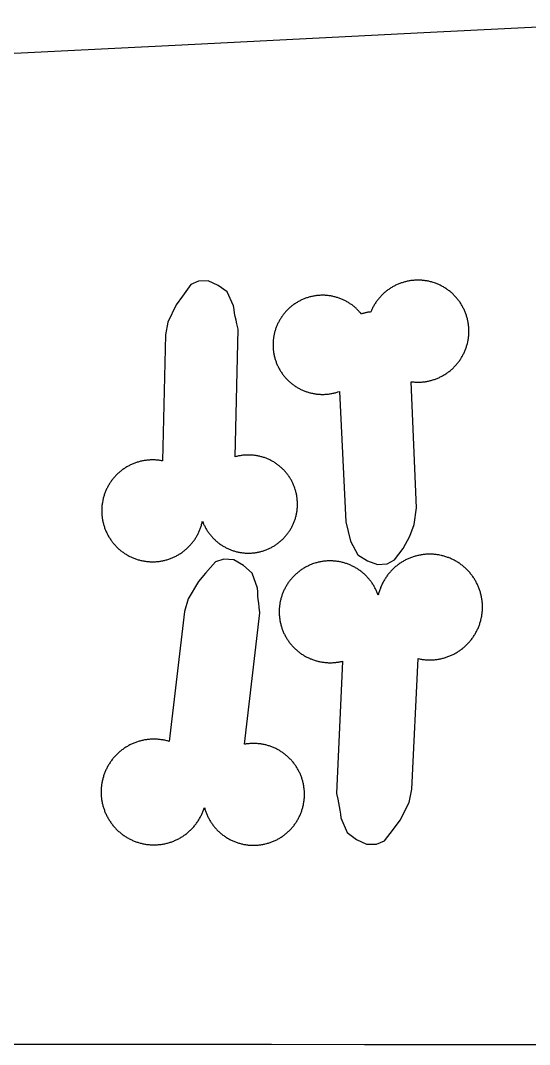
# Model space of a CAD drawing. Extents: x -246 to 246, y -104 to 199.
# Drawn here: x -78.84 to -65.99, y 159.04 to 184.86 of the extents above; entities that cross this region are included whole.
import ezdxf

# ---------------------------------------------------------------- set-up
doc = ezdxf.new("R2010")
doc.units = 0
doc.layers.add('Add_Red', color=1, linetype='Continuous')
doc.layers.add('Outline_Red', color=1, linetype='Continuous')

msp = doc.modelspace()

# ---------------------------------------------------------------- linework, layer by layer
at = {"layer": 'Add_Red'}
for points in [[(-75.474, 171.213), (-75.452, 171.213), (-75.429, 171.214), (-75.407, 171.216), (-75.385, 171.218), (-75.362, 171.22), (-75.34, 171.223), (-75.318, 171.226), (-75.296, 171.229), (-75.274, 171.233), (-75.252, 171.238), (-75.23, 171.242), (-75.208, 171.247), (-75.186, 171.253), (-75.165, 171.258), (-75.143, 171.265), (-75.122, 171.271), (-75.1, 171.278), (-75.079, 171.285), (-75.058, 171.293), (-75.037, 171.301), (-75.016, 171.309), (-74.996, 171.318), (-74.975, 171.327), (-74.955, 171.336), (-74.935, 171.346), (-74.915, 171.356), (-74.895, 171.367), (-74.875, 171.378), (-74.856, 171.389), (-74.836, 171.4), (-74.817, 171.412), (-74.799, 171.424), (-74.78, 171.437), (-74.762, 171.45), (-74.744, 171.463), (-74.726, 171.476), (-74.708, 171.49), (-74.69, 171.504), (-74.673, 171.519), (-74.656, 171.533), (-74.64, 171.548), (-74.623, 171.564), (-74.607, 171.579), (-74.591, 171.595), (-74.576, 171.611), (-74.56, 171.627), (-74.545, 171.644), (-74.531, 171.661), (-74.516, 171.678), (-74.502, 171.696), (-74.488, 171.713), (-74.475, 171.731), (-74.461, 171.749), (-74.449, 171.768), (-74.436, 171.786), (-74.424, 171.805), (-74.412, 171.824), (-74.4, 171.843), (-74.389, 171.862), (-74.378, 171.882), (-74.368, 171.902), (-74.357, 171.922), (-74.348, 171.942), (-74.338, 171.962), (-74.329, 171.983), (-74.32, 172.003), (-74.312, 172.024), (-74.304, 172.045), (-74.296, 172.066), (-74.289, 172.087), (-74.282, 172.108), (-74.275, 172.13), (-74.269, 172.151), (-74.263, 172.173), (-74.258, 172.195), (-74.253, 172.217), (-74.248, 172.239), (-74.234, 172.204), (-74.226, 172.184), (-74.218, 172.164), (-74.209, 172.144), (-74.199, 172.125), (-74.19, 172.106), (-74.18, 172.086), (-74.169, 172.067), (-74.159, 172.049), (-74.148, 172.03), (-74.136, 172.012), (-74.125, 171.993), (-74.113, 171.975), (-74.101, 171.958), (-74.088, 171.94), (-74.075, 171.923), (-74.062, 171.906), (-74.049, 171.889), (-74.035, 171.872), (-74.021, 171.856), (-74.007, 171.839), (-73.992, 171.824), (-73.977, 171.808), (-73.962, 171.793), (-73.947, 171.777), (-73.931, 171.763), (-73.915, 171.748), (-73.899, 171.734), (-73.883, 171.72), (-73.866, 171.706), (-73.849, 171.692), (-73.832, 171.679), (-73.815, 171.666), (-73.797, 171.654), (-73.779, 171.642), (-73.761, 171.63), (-73.743, 171.618), (-73.725, 171.607), (-73.706, 171.596), (-73.687, 171.585), (-73.668, 171.575), (-73.649, 171.565), (-73.63, 171.555), (-73.61, 171.546), (-73.591, 171.537), (-73.571, 171.529), (-73.551, 171.52), (-73.531, 171.512), (-73.511, 171.505), (-73.49, 171.498), (-73.47, 171.491), (-73.449, 171.484), (-73.428, 171.478), (-73.408, 171.472), (-73.387, 171.467), (-73.366, 171.462), (-73.345, 171.457), (-73.323, 171.453), (-73.302, 171.449), (-73.281, 171.445), (-73.26, 171.442), (-73.238, 171.439), (-73.217, 171.437), (-73.195, 171.435), (-73.174, 171.433), (-73.152, 171.432), (-73.131, 171.431), (-73.109, 171.43), (-73.087, 171.43), (-73.05, 171.431), (-73.028, 171.432), (-73.007, 171.433), (-72.985, 171.434), (-72.964, 171.436), (-72.942, 171.439), (-72.921, 171.441), (-72.9, 171.445), (-72.878, 171.448), (-72.857, 171.452), (-72.836, 171.456), (-72.815, 171.461), (-72.794, 171.466), (-72.773, 171.471), (-72.752, 171.477), (-72.731, 171.483), (-72.711, 171.489), (-72.69, 171.496), (-72.664, 171.505), (-72.644, 171.512), (-72.624, 171.52), (-72.604, 171.529), (-72.584, 171.537), (-72.565, 171.546), (-72.545, 171.555), (-72.526, 171.565), (-72.507, 171.575), (-72.488, 171.585), (-72.469, 171.596), (-72.45, 171.607), (-72.432, 171.618), (-72.414, 171.63), (-72.396, 171.642), (-72.378, 171.654), (-72.36, 171.666), (-72.343, 171.679), (-72.326, 171.692), (-72.309, 171.706), (-72.292, 171.72), (-72.276, 171.734), (-72.26, 171.748), (-72.244, 171.763), (-72.228, 171.777), (-72.213, 171.793), (-72.198, 171.808), (-72.183, 171.824), (-72.168, 171.839), (-72.154, 171.856), (-72.14, 171.872), (-72.126, 171.889), (-72.113, 171.906), (-72.099, 171.923), (-72.087, 171.94), (-72.074, 171.958), (-72.062, 171.975), (-72.05, 171.993), (-72.038, 172.012), (-72.027, 172.03), (-72.016, 172.049), (-72.005, 172.067), (-71.995, 172.086), (-71.985, 172.106), (-71.976, 172.125), (-71.966, 172.144), (-71.957, 172.164), (-71.949, 172.184), (-71.94, 172.204), (-71.933, 172.224), (-71.925, 172.244), (-71.918, 172.264), (-71.911, 172.285), (-71.904, 172.306), (-71.898, 172.326), (-71.893, 172.347), (-71.887, 172.368), (-71.882, 172.389), (-71.877, 172.41), (-71.873, 172.431), (-71.869, 172.452), (-71.866, 172.474), (-71.862, 172.495), (-71.86, 172.516), (-71.857, 172.538), (-71.855, 172.559), (-71.853, 172.581), (-71.852, 172.602), (-71.851, 172.624), (-71.851, 172.646), (-71.85, 172.667), (-71.851, 172.693), (-71.851, 172.715), (-71.852, 172.736), (-71.854, 172.758), (-71.855, 172.779), (-71.858, 172.801), (-71.86, 172.822), (-71.863, 172.844), (-71.866, 172.865), (-71.87, 172.886), (-71.874, 172.907), (-71.878, 172.929), (-71.883, 172.95), (-71.888, 172.971), (-71.894, 172.991), (-71.899, 173.012), (-71.906, 173.033), (-71.918, 173.07), (-71.925, 173.09), (-71.933, 173.111), (-71.94, 173.131), (-71.949, 173.151), (-71.957, 173.17), (-71.966, 173.19), (-71.976, 173.209), (-71.985, 173.229), (-71.995, 173.248), (-72.005, 173.267), (-72.016, 173.286), (-72.027, 173.304), (-72.038, 173.323), (-72.05, 173.341), (-72.062, 173.359), (-72.074, 173.377), (-72.087, 173.394), (-72.099, 173.412), (-72.113, 173.429), (-72.126, 173.446), (-72.14, 173.462), (-72.154, 173.479), (-72.168, 173.495), (-72.183, 173.511), (-72.198, 173.527), (-72.213, 173.542), (-72.228, 173.557), (-72.244, 173.572), (-72.26, 173.587), (-72.276, 173.601), (-72.292, 173.615), (-72.309, 173.629), (-72.326, 173.642), (-72.343, 173.655), (-72.36, 173.668), (-72.378, 173.681), (-72.396, 173.693), (-72.414, 173.705), (-72.432, 173.716), (-72.45, 173.728), (-72.469, 173.739), (-72.488, 173.749), (-72.507, 173.759), (-72.526, 173.769), (-72.545, 173.779), (-72.565, 173.788), (-72.584, 173.797), (-72.604, 173.806), (-72.624, 173.814), (-72.644, 173.822), (-72.664, 173.83), (-72.685, 173.837), (-72.705, 173.844), (-72.726, 173.85), (-72.746, 173.856), (-72.767, 173.862), (-72.788, 173.868), (-72.809, 173.873), (-72.83, 173.877), (-72.851, 173.882), (-72.873, 173.885), (-72.894, 173.889), (-72.915, 173.892), (-72.937, 173.895), (-72.958, 173.897), (-72.98, 173.9), (-73.001, 173.901), (-73.023, 173.903), (-73.044, 173.903), (-73.066, 173.904), (-73.087, 173.904), (-73.123, 173.904), (-73.145, 173.903), (-73.166, 173.902), (-73.188, 173.9), (-73.209, 173.898), (-73.231, 173.896), (-73.252, 173.893), (-73.274, 173.89), (-73.295, 173.887), (-73.316, 173.883), (-73.337, 173.879), (-73.358, 173.874), (-73.38, 173.869), (-73.4, 173.864), (-73.421, 173.858), (-73.349, 177.077), (-73.381, 177.212), (-73.401, 177.302), (-73.419, 177.392), (-73.436, 177.483), (-73.45, 177.574), (-73.464, 177.666), (-73.626, 178.015), (-73.854, 178.18), (-74.101, 178.292), (-74.344, 178.289), (-74.539, 178.202), (-74.754, 177.912), (-74.908, 177.692), (-75.12, 177.252), (-75.178, 176.934), (-75.254, 173.756), (-75.283, 173.761), (-75.305, 173.765), (-75.327, 173.768), (-75.349, 173.771), (-75.372, 173.774), (-75.394, 173.776), (-75.416, 173.778), (-75.439, 173.779), (-75.461, 173.78), (-75.484, 173.78), (-75.506, 173.781), (-75.542, 173.78), (-75.564, 173.779), (-75.587, 173.778), (-75.609, 173.777), (-75.631, 173.775), (-75.654, 173.772), (-75.676, 173.769), (-75.698, 173.766), (-75.72, 173.763), (-75.742, 173.759), (-75.764, 173.754), (-75.786, 173.75), (-75.808, 173.745), (-75.83, 173.739), (-75.851, 173.733), (-75.873, 173.727), (-75.894, 173.721), (-75.916, 173.714), (-75.937, 173.706), (-75.958, 173.699), (-75.979, 173.69), (-75.999, 173.682), (-76.02, 173.673), (-76.041, 173.664), (-76.061, 173.655), (-76.081, 173.645), (-76.101, 173.635), (-76.121, 173.624), (-76.14, 173.613), (-76.16, 173.602), (-76.179, 173.59), (-76.198, 173.578), (-76.217, 173.566), (-76.235, 173.554), (-76.254, 173.541), (-76.272, 173.527), (-76.29, 173.514), (-76.307, 173.5), (-76.325, 173.486), (-76.342, 173.472), (-76.359, 173.457), (-76.375, 173.442), (-76.392, 173.426), (-76.408, 173.411), (-76.424, 173.395), (-76.439, 173.379), (-76.454, 173.362), (-76.469, 173.346), (-76.484, 173.329), (-76.498, 173.312), (-76.512, 173.294), (-76.526, 173.276), (-76.54, 173.259), (-76.553, 173.24), (-76.566, 173.222), (-76.578, 173.203), (-76.59, 173.185), (-76.602, 173.166), (-76.614, 173.146), (-76.625, 173.127), (-76.636, 173.107), (-76.646, 173.087), (-76.656, 173.067), (-76.666, 173.047), (-76.676, 173.027), (-76.685, 173.006), (-76.693, 172.986), (-76.702, 172.965), (-76.71, 172.944), (-76.717, 172.923), (-76.725, 172.902), (-76.731, 172.88), (-76.738, 172.859), (-76.744, 172.837), (-76.75, 172.816), (-76.755, 172.794), (-76.76, 172.772), (-76.765, 172.75), (-76.771, 172.719), (-76.774, 172.697), (-76.778, 172.675), (-76.781, 172.653), (-76.783, 172.631), (-76.785, 172.608), (-76.787, 172.586), (-76.788, 172.564), (-76.789, 172.541), (-76.79, 172.519), (-76.79, 172.496), (-76.79, 172.463), (-76.789, 172.44), (-76.788, 172.418), (-76.786, 172.395), (-76.784, 172.373), (-76.782, 172.351), (-76.779, 172.329), (-76.776, 172.306), (-76.773, 172.284), (-76.769, 172.262), (-76.764, 172.24), (-76.76, 172.218), (-76.755, 172.196), (-76.749, 172.175), (-76.743, 172.153), (-76.737, 172.131), (-76.731, 172.11), (-76.724, 172.089), (-76.717, 172.068), (-76.709, 172.046), (-76.701, 172.026), (-76.692, 172.005), (-76.684, 171.984), (-76.675, 171.964), (-76.665, 171.943), (-76.655, 171.923), (-76.645, 171.903), (-76.635, 171.883), (-76.624, 171.864), (-76.612, 171.844), (-76.601, 171.825), (-76.589, 171.806), (-76.577, 171.787), (-76.564, 171.769), (-76.551, 171.75), (-76.538, 171.732), (-76.525, 171.714), (-76.511, 171.697), (-76.497, 171.679), (-76.482, 171.662), (-76.468, 171.645), (-76.453, 171.629), (-76.437, 171.612), (-76.422, 171.596), (-76.406, 171.58), (-76.39, 171.565), (-76.373, 171.549), (-76.357, 171.534), (-76.34, 171.52), (-76.323, 171.505), (-76.305, 171.491), (-76.288, 171.477), (-76.27, 171.464), (-76.252, 171.451), (-76.233, 171.438), (-76.215, 171.425), (-76.196, 171.413), (-76.177, 171.401), (-76.158, 171.39), (-76.138, 171.379), (-76.119, 171.368), (-76.099, 171.357), (-76.079, 171.347), (-76.059, 171.337), (-76.038, 171.328), (-76.018, 171.319), (-75.997, 171.31), (-75.976, 171.301), (-75.956, 171.293), (-75.934, 171.286), (-75.913, 171.278), (-75.892, 171.272), (-75.871, 171.265), (-75.849, 171.259), (-75.827, 171.253), (-75.806, 171.248), (-75.784, 171.243), (-75.762, 171.238), (-75.729, 171.232), (-75.707, 171.228), (-75.685, 171.225), (-75.662, 171.222), (-75.64, 171.219), (-75.618, 171.217), (-75.596, 171.215), (-75.573, 171.214), (-75.551, 171.213), (-75.528, 171.212), (-75.506, 171.212), (-75.474, 171.213)], [(-70.629, 172.217), (-70.509, 171.728), (-70.325, 171.39), (-70.086, 171.24), (-69.832, 171.145), (-69.589, 171.164), (-69.4, 171.264), (-69.179, 171.544), (-69.012, 171.86), (-68.904, 172.148), (-68.845, 172.572), (-68.979, 175.752), (-68.957, 175.749), (-68.934, 175.747), (-68.912, 175.745), (-68.89, 175.743), (-68.867, 175.742), (-68.845, 175.741), (-68.81, 175.741), (-68.788, 175.741), (-68.765, 175.742), (-68.743, 175.743), (-68.721, 175.744), (-68.698, 175.746), (-68.676, 175.748), (-68.654, 175.75), (-68.631, 175.753), (-68.609, 175.757), (-68.587, 175.76), (-68.565, 175.764), (-68.543, 175.769), (-68.521, 175.774), (-68.499, 175.779), (-68.477, 175.785), (-68.456, 175.791), (-68.434, 175.797), (-68.413, 175.804), (-68.392, 175.811), (-68.371, 175.818), (-68.349, 175.826), (-68.329, 175.834), (-68.308, 175.843), (-68.287, 175.852), (-68.267, 175.861), (-68.247, 175.871), (-68.227, 175.881), (-68.207, 175.891), (-68.187, 175.902), (-68.167, 175.913), (-68.148, 175.924), (-68.129, 175.936), (-68.11, 175.948), (-68.091, 175.961), (-68.073, 175.973), (-68.055, 175.986), (-68.037, 176), (-68.019, 176.013), (-68.001, 176.027), (-67.984, 176.042), (-67.967, 176.056), (-67.95, 176.071), (-67.933, 176.086), (-67.917, 176.102), (-67.901, 176.117), (-67.885, 176.133), (-67.87, 176.15), (-67.855, 176.166), (-67.84, 176.183), (-67.825, 176.2), (-67.811, 176.217), (-67.797, 176.235), (-67.783, 176.253), (-67.77, 176.271), (-67.757, 176.289), (-67.744, 176.308), (-67.732, 176.326), (-67.72, 176.345), (-67.708, 176.364), (-67.697, 176.384), (-67.686, 176.403), (-67.675, 176.423), (-67.665, 176.443), (-67.655, 176.463), (-67.645, 176.483), (-67.636, 176.504), (-67.627, 176.524), (-67.618, 176.545), (-67.61, 176.566), (-67.602, 176.587), (-67.595, 176.608), (-67.588, 176.629), (-67.581, 176.651), (-67.574, 176.672), (-67.568, 176.694), (-67.563, 176.715), (-67.555, 176.75), (-67.55, 176.772), (-67.546, 176.794), (-67.542, 176.817), (-67.538, 176.839), (-67.535, 176.861), (-67.533, 176.883), (-67.53, 176.906), (-67.528, 176.928), (-67.527, 176.95), (-67.526, 176.973), (-67.525, 176.995), (-67.525, 177.026), (-67.525, 177.049), (-67.525, 177.071), (-67.526, 177.094), (-67.528, 177.116), (-67.529, 177.139), (-67.532, 177.161), (-67.534, 177.183), (-67.537, 177.205), (-67.54, 177.228), (-67.544, 177.25), (-67.548, 177.272), (-67.553, 177.294), (-67.558, 177.316), (-67.563, 177.337), (-67.568, 177.359), (-67.574, 177.381), (-67.581, 177.402), (-67.588, 177.424), (-67.595, 177.445), (-67.602, 177.466), (-67.61, 177.487), (-67.618, 177.508), (-67.627, 177.529), (-67.636, 177.549), (-67.645, 177.57), (-67.655, 177.59), (-67.665, 177.61), (-67.675, 177.63), (-67.686, 177.65), (-67.697, 177.669), (-67.708, 177.689), (-67.72, 177.708), (-67.732, 177.727), (-67.744, 177.745), (-67.757, 177.764), (-67.77, 177.782), (-67.783, 177.8), (-67.797, 177.818), (-67.811, 177.836), (-67.825, 177.853), (-67.84, 177.87), (-67.855, 177.887), (-67.87, 177.903), (-67.885, 177.92), (-67.901, 177.936), (-67.917, 177.951), (-67.933, 177.967), (-67.95, 177.982), (-67.967, 177.997), (-67.984, 178.011), (-68.001, 178.026), (-68.019, 178.04), (-68.037, 178.053), (-68.055, 178.067), (-68.073, 178.08), (-68.091, 178.092), (-68.11, 178.105), (-68.129, 178.117), (-68.148, 178.128), (-68.167, 178.14), (-68.187, 178.151), (-68.207, 178.162), (-68.227, 178.172), (-68.247, 178.182), (-68.267, 178.192), (-68.287, 178.201), (-68.308, 178.21), (-68.329, 178.218), (-68.349, 178.227), (-68.371, 178.235), (-68.392, 178.242), (-68.429, 178.254), (-68.45, 178.261), (-68.472, 178.267), (-68.494, 178.272), (-68.515, 178.278), (-68.537, 178.283), (-68.559, 178.287), (-68.581, 178.292), (-68.603, 178.295), (-68.626, 178.299), (-68.648, 178.302), (-68.67, 178.304), (-68.692, 178.307), (-68.715, 178.309), (-68.737, 178.31), (-68.76, 178.311), (-68.782, 178.312), (-68.81, 178.312), (-68.833, 178.312), (-68.855, 178.311), (-68.877, 178.31), (-68.9, 178.309), (-68.922, 178.307), (-68.945, 178.305), (-68.967, 178.302), (-68.989, 178.3), (-69.011, 178.296), (-69.033, 178.293), (-69.056, 178.288), (-69.078, 178.284), (-69.099, 178.279), (-69.121, 178.274), (-69.143, 178.268), (-69.165, 178.262), (-69.186, 178.256), (-69.207, 178.249), (-69.229, 178.242), (-69.25, 178.235), (-69.271, 178.227), (-69.292, 178.218), (-69.313, 178.21), (-69.333, 178.201), (-69.354, 178.192), (-69.374, 178.182), (-69.394, 178.172), (-69.414, 178.162), (-69.433, 178.151), (-69.453, 178.14), (-69.472, 178.128), (-69.491, 178.117), (-69.51, 178.105), (-69.529, 178.092), (-69.548, 178.08), (-69.566, 178.067), (-69.584, 178.053), (-69.602, 178.04), (-69.619, 178.026), (-69.637, 178.011), (-69.654, 177.997), (-69.67, 177.982), (-69.687, 177.967), (-69.703, 177.951), (-69.719, 177.936), (-69.735, 177.92), (-69.75, 177.903), (-69.766, 177.887), (-69.78, 177.87), (-69.795, 177.853), (-69.809, 177.836), (-69.823, 177.818), (-69.837, 177.8), (-69.85, 177.782), (-69.863, 177.764), (-69.876, 177.745), (-69.888, 177.727), (-69.9, 177.708), (-69.912, 177.689), (-69.924, 177.669), (-69.935, 177.65), (-69.945, 177.63), (-69.956, 177.61), (-69.966, 177.59), (-69.975, 177.57), (-69.985, 177.549), (-70.001, 177.511), (-70.019, 177.509), (-70.036, 177.507), (-70.053, 177.504), (-70.071, 177.502), (-70.088, 177.499), (-70.105, 177.495), (-70.122, 177.492), (-70.139, 177.488), (-70.156, 177.484), (-70.173, 177.479), (-70.19, 177.475), (-70.207, 177.47), (-70.239, 177.459), (-70.253, 177.476), (-70.267, 177.493), (-70.281, 177.509), (-70.296, 177.525), (-70.31, 177.541), (-70.326, 177.557), (-70.341, 177.572), (-70.357, 177.587), (-70.373, 177.602), (-70.389, 177.617), (-70.405, 177.631), (-70.422, 177.645), (-70.439, 177.659), (-70.456, 177.672), (-70.473, 177.686), (-70.491, 177.698), (-70.509, 177.711), (-70.527, 177.723), (-70.545, 177.735), (-70.564, 177.747), (-70.582, 177.758), (-70.601, 177.769), (-70.62, 177.779), (-70.64, 177.79), (-70.659, 177.8), (-70.679, 177.809), (-70.698, 177.818), (-70.718, 177.827), (-70.738, 177.836), (-70.759, 177.844), (-70.779, 177.852), (-70.799, 177.859), (-70.82, 177.866), (-70.841, 177.873), (-70.862, 177.879), (-70.883, 177.885), (-70.904, 177.891), (-70.925, 177.896), (-70.946, 177.901), (-70.967, 177.906), (-70.989, 177.91), (-71.01, 177.914), (-71.032, 177.917), (-71.053, 177.92), (-71.075, 177.923), (-71.097, 177.925), (-71.118, 177.927), (-71.14, 177.929), (-71.162, 177.93), (-71.184, 177.931), (-71.217, 177.931), (-71.239, 177.931), (-71.261, 177.93), (-71.283, 177.929), (-71.304, 177.928), (-71.326, 177.926), (-71.348, 177.924), (-71.37, 177.922), (-71.391, 177.919), (-71.413, 177.916), (-71.434, 177.912), (-71.456, 177.908), (-71.477, 177.904), (-71.498, 177.899), (-71.52, 177.894), (-71.541, 177.889), (-71.562, 177.883), (-71.583, 177.877), (-71.603, 177.87), (-71.624, 177.863), (-71.645, 177.856), (-71.665, 177.848), (-71.685, 177.84), (-71.706, 177.832), (-71.726, 177.823), (-71.745, 177.814), (-71.765, 177.805), (-71.785, 177.795), (-71.804, 177.785), (-71.823, 177.774), (-71.842, 177.764), (-71.861, 177.753), (-71.885, 177.738), (-71.903, 177.726), (-71.921, 177.714), (-71.939, 177.702), (-71.957, 177.689), (-71.974, 177.676), (-71.991, 177.663), (-72.008, 177.649), (-72.025, 177.635), (-72.042, 177.621), (-72.058, 177.606), (-72.074, 177.591), (-72.09, 177.576), (-72.105, 177.561), (-72.12, 177.545), (-72.135, 177.529), (-72.15, 177.513), (-72.164, 177.497), (-72.178, 177.48), (-72.192, 177.463), (-72.206, 177.446), (-72.219, 177.429), (-72.232, 177.411), (-72.244, 177.393), (-72.257, 177.375), (-72.268, 177.357), (-72.28, 177.339), (-72.291, 177.32), (-72.302, 177.301), (-72.313, 177.282), (-72.323, 177.263), (-72.333, 177.244), (-72.343, 177.224), (-72.352, 177.204), (-72.361, 177.184), (-72.37, 177.164), (-72.378, 177.144), (-72.386, 177.124), (-72.393, 177.103), (-72.401, 177.083), (-72.407, 177.062), (-72.414, 177.041), (-72.42, 177.02), (-72.426, 176.999), (-72.431, 176.978), (-72.436, 176.957), (-72.441, 176.936), (-72.445, 176.914), (-72.449, 176.893), (-72.452, 176.871), (-72.455, 176.85), (-72.458, 176.828), (-72.461, 176.806), (-72.463, 176.785), (-72.464, 176.763), (-72.465, 176.741), (-72.466, 176.719), (-72.467, 176.682), (-72.467, 176.66), (-72.466, 176.638), (-72.465, 176.616), (-72.464, 176.595), (-72.462, 176.573), (-72.46, 176.551), (-72.458, 176.529), (-72.455, 176.508), (-72.451, 176.486), (-72.448, 176.465), (-72.444, 176.443), (-72.44, 176.422), (-72.435, 176.401), (-72.43, 176.379), (-72.424, 176.358), (-72.418, 176.337), (-72.412, 176.316), (-72.406, 176.296), (-72.399, 176.275), (-72.391, 176.254), (-72.384, 176.234), (-72.376, 176.214), (-72.367, 176.193), (-72.359, 176.173), (-72.35, 176.154), (-72.34, 176.132), (-72.33, 176.113), (-72.32, 176.093), (-72.309, 176.074), (-72.298, 176.055), (-72.287, 176.037), (-72.276, 176.018), (-72.264, 176), (-72.252, 175.981), (-72.24, 175.963), (-72.227, 175.946), (-72.214, 175.928), (-72.201, 175.911), (-72.187, 175.894), (-72.173, 175.877), (-72.159, 175.861), (-72.145, 175.844), (-72.13, 175.828), (-72.115, 175.812), (-72.1, 175.797), (-72.084, 175.782), (-72.068, 175.767), (-72.052, 175.752), (-72.036, 175.737), (-72.019, 175.723), (-72.002, 175.709), (-71.985, 175.696), (-71.968, 175.683), (-71.95, 175.67), (-71.932, 175.657), (-71.914, 175.645), (-71.896, 175.633), (-71.878, 175.621), (-71.859, 175.61), (-71.84, 175.599), (-71.821, 175.588), (-71.802, 175.578), (-71.783, 175.568), (-71.763, 175.558), (-71.744, 175.548), (-71.724, 175.539), (-71.704, 175.531), (-71.684, 175.522), (-71.663, 175.515), (-71.643, 175.507), (-71.622, 175.5), (-71.602, 175.493), (-71.581, 175.486), (-71.56, 175.48), (-71.539, 175.474), (-71.518, 175.469), (-71.497, 175.464), (-71.475, 175.459), (-71.454, 175.455), (-71.432, 175.451), (-71.411, 175.447), (-71.389, 175.444), (-71.368, 175.441), (-71.346, 175.439), (-71.324, 175.437), (-71.303, 175.435), (-71.281, 175.434), (-71.259, 175.433), (-71.217, 175.432), (-71.196, 175.432), (-71.174, 175.433), (-71.152, 175.434), (-71.13, 175.435), (-71.108, 175.437), (-71.087, 175.439), (-71.065, 175.442), (-71.043, 175.444), (-71.022, 175.448), (-71, 175.451), (-70.979, 175.455), (-70.958, 175.459), (-70.936, 175.464), (-70.915, 175.469), (-70.894, 175.475), (-70.873, 175.481), (-70.852, 175.487), (-70.831, 175.493), (-70.792, 175.507), (-70.792, 175.507), (-70.629, 172.217)], [(-72.928, 164.064), (-72.905, 164.065), (-72.883, 164.066), (-72.861, 164.068), (-72.838, 164.07), (-72.816, 164.072), (-72.794, 164.075), (-72.772, 164.078), (-72.749, 164.081), (-72.727, 164.085), (-72.705, 164.089), (-72.683, 164.094), (-72.662, 164.099), (-72.626, 164.108), (-72.604, 164.114), (-72.582, 164.12), (-72.561, 164.127), (-72.54, 164.134), (-72.519, 164.141), (-72.498, 164.149), (-72.477, 164.158), (-72.456, 164.166), (-72.436, 164.175), (-72.415, 164.184), (-72.395, 164.194), (-72.375, 164.204), (-72.355, 164.214), (-72.335, 164.225), (-72.316, 164.236), (-72.297, 164.247), (-72.278, 164.259), (-72.259, 164.271), (-72.24, 164.284), (-72.221, 164.296), (-72.203, 164.309), (-72.185, 164.323), (-72.167, 164.336), (-72.15, 164.35), (-72.133, 164.364), (-72.116, 164.379), (-72.099, 164.394), (-72.082, 164.409), (-72.066, 164.424), (-72.05, 164.44), (-72.034, 164.456), (-72.019, 164.472), (-72.004, 164.489), (-71.989, 164.506), (-71.974, 164.523), (-71.96, 164.54), (-71.946, 164.557), (-71.933, 164.575), (-71.919, 164.593), (-71.906, 164.611), (-71.894, 164.63), (-71.881, 164.649), (-71.869, 164.667), (-71.857, 164.687), (-71.846, 164.706), (-71.835, 164.725), (-71.824, 164.745), (-71.814, 164.765), (-71.804, 164.785), (-71.794, 164.805), (-71.785, 164.826), (-71.776, 164.846), (-71.768, 164.867), (-71.759, 164.888), (-71.752, 164.909), (-71.744, 164.93), (-71.737, 164.951), (-71.73, 164.972), (-71.724, 164.994), (-71.718, 165.015), (-71.712, 165.037), (-71.707, 165.059), (-71.702, 165.081), (-71.698, 165.103), (-71.694, 165.125), (-71.69, 165.147), (-71.687, 165.169), (-71.684, 165.191), (-71.681, 165.214), (-71.679, 165.236), (-71.677, 165.258), (-71.676, 165.281), (-71.675, 165.303), (-71.674, 165.325), (-71.674, 165.348), (-71.675, 165.388), (-71.676, 165.41), (-71.677, 165.433), (-71.679, 165.455), (-71.681, 165.477), (-71.683, 165.5), (-71.686, 165.522), (-71.689, 165.544), (-71.693, 165.566), (-71.697, 165.588), (-71.701, 165.61), (-71.707, 165.636), (-71.712, 165.658), (-71.718, 165.68), (-71.724, 165.702), (-71.73, 165.723), (-71.737, 165.744), (-71.744, 165.766), (-71.752, 165.787), (-71.759, 165.808), (-71.768, 165.829), (-71.776, 165.849), (-71.785, 165.87), (-71.794, 165.89), (-71.804, 165.91), (-71.814, 165.93), (-71.824, 165.95), (-71.835, 165.97), (-71.846, 165.99), (-71.857, 166.009), (-71.869, 166.028), (-71.881, 166.047), (-71.894, 166.066), (-71.906, 166.084), (-71.919, 166.102), (-71.933, 166.12), (-71.946, 166.138), (-71.96, 166.156), (-71.974, 166.173), (-71.989, 166.19), (-72.004, 166.207), (-72.019, 166.223), (-72.034, 166.239), (-72.05, 166.255), (-72.066, 166.271), (-72.082, 166.287), (-72.099, 166.302), (-72.116, 166.316), (-72.133, 166.331), (-72.15, 166.345), (-72.167, 166.359), (-72.185, 166.373), (-72.203, 166.386), (-72.221, 166.399), (-72.24, 166.412), (-72.259, 166.424), (-72.278, 166.436), (-72.297, 166.448), (-72.316, 166.459), (-72.335, 166.47), (-72.355, 166.481), (-72.375, 166.491), (-72.395, 166.501), (-72.415, 166.511), (-72.436, 166.52), (-72.456, 166.529), (-72.477, 166.538), (-72.498, 166.546), (-72.519, 166.554), (-72.54, 166.561), (-72.561, 166.569), (-72.582, 166.575), (-72.604, 166.582), (-72.626, 166.588), (-72.647, 166.593), (-72.669, 166.598), (-72.691, 166.603), (-72.713, 166.608), (-72.735, 166.612), (-72.757, 166.616), (-72.779, 166.619), (-72.801, 166.622), (-72.824, 166.624), (-72.846, 166.626), (-72.868, 166.628), (-72.891, 166.63), (-72.913, 166.631), (-72.935, 166.631), (-72.958, 166.631), (-72.986, 166.631), (-73.008, 166.63), (-73.031, 166.629), (-73.053, 166.628), (-73.075, 166.626), (-73.098, 166.624), (-73.12, 166.621), (-73.142, 166.618), (-73.164, 166.615), (-73.186, 166.611), (-72.797, 169.929), (-72.818, 170.071), (-72.829, 170.166), (-72.839, 170.262), (-72.847, 170.357), (-72.854, 170.453), (-72.859, 170.548), (-72.992, 170.925), (-73.212, 171.118), (-73.456, 171.257), (-73.707, 171.278), (-73.917, 171.207), (-74.168, 170.929), (-74.348, 170.716), (-74.61, 170.282), (-74.701, 169.959), (-75.09, 166.684), (-75.128, 166.694), (-75.151, 166.7), (-75.173, 166.706), (-75.196, 166.711), (-75.219, 166.715), (-75.242, 166.72), (-75.265, 166.723), (-75.288, 166.727), (-75.311, 166.73), (-75.334, 166.733), (-75.357, 166.735), (-75.38, 166.737), (-75.403, 166.738), (-75.426, 166.739), (-75.45, 166.74), (-75.473, 166.74), (-75.501, 166.74), (-75.524, 166.739), (-75.547, 166.738), (-75.571, 166.736), (-75.594, 166.734), (-75.617, 166.732), (-75.64, 166.729), (-75.663, 166.726), (-75.686, 166.723), (-75.709, 166.719), (-75.732, 166.715), (-75.755, 166.71), (-75.777, 166.705), (-75.8, 166.699), (-75.822, 166.693), (-75.845, 166.687), (-75.867, 166.68), (-75.889, 166.673), (-75.911, 166.666), (-75.933, 166.658), (-75.955, 166.65), (-75.977, 166.641), (-75.998, 166.632), (-76.019, 166.623), (-76.04, 166.613), (-76.061, 166.603), (-76.082, 166.593), (-76.103, 166.582), (-76.123, 166.571), (-76.143, 166.559), (-76.163, 166.547), (-76.183, 166.535), (-76.203, 166.522), (-76.222, 166.509), (-76.241, 166.496), (-76.26, 166.483), (-76.279, 166.469), (-76.297, 166.454), (-76.315, 166.44), (-76.333, 166.425), (-76.351, 166.41), (-76.368, 166.394), (-76.385, 166.379), (-76.402, 166.363), (-76.419, 166.346), (-76.435, 166.33), (-76.451, 166.313), (-76.466, 166.295), (-76.482, 166.278), (-76.497, 166.26), (-76.512, 166.242), (-76.526, 166.224), (-76.54, 166.206), (-76.554, 166.187), (-76.567, 166.168), (-76.58, 166.149), (-76.593, 166.129), (-76.606, 166.109), (-76.618, 166.09), (-76.629, 166.07), (-76.641, 166.049), (-76.652, 166.029), (-76.663, 166.008), (-76.673, 165.987), (-76.683, 165.966), (-76.692, 165.945), (-76.702, 165.924), (-76.71, 165.902), (-76.719, 165.88), (-76.727, 165.859), (-76.735, 165.837), (-76.742, 165.815), (-76.749, 165.792), (-76.76, 165.752), (-76.766, 165.73), (-76.772, 165.707), (-76.777, 165.684), (-76.781, 165.662), (-76.785, 165.639), (-76.789, 165.616), (-76.793, 165.593), (-76.796, 165.57), (-76.798, 165.547), (-76.801, 165.523), (-76.802, 165.5), (-76.804, 165.477), (-76.805, 165.454), (-76.805, 165.431), (-76.806, 165.407), (-76.805, 165.381), (-76.805, 165.358), (-76.804, 165.335), (-76.802, 165.312), (-76.8, 165.289), (-76.798, 165.265), (-76.795, 165.242), (-76.792, 165.219), (-76.789, 165.196), (-76.785, 165.173), (-76.781, 165.15), (-76.776, 165.128), (-76.771, 165.105), (-76.765, 165.082), (-76.76, 165.06), (-76.753, 165.037), (-76.747, 165.015), (-76.74, 164.993), (-76.732, 164.971), (-76.724, 164.949), (-76.716, 164.927), (-76.708, 164.906), (-76.699, 164.884), (-76.689, 164.863), (-76.68, 164.842), (-76.67, 164.821), (-76.659, 164.8), (-76.648, 164.779), (-76.637, 164.759), (-76.626, 164.739), (-76.614, 164.719), (-76.602, 164.699), (-76.589, 164.679), (-76.576, 164.66), (-76.563, 164.641), (-76.55, 164.622), (-76.536, 164.603), (-76.522, 164.585), (-76.507, 164.567), (-76.492, 164.549), (-76.477, 164.531), (-76.462, 164.514), (-76.446, 164.497), (-76.43, 164.48), (-76.413, 164.463), (-76.397, 164.447), (-76.38, 164.431), (-76.363, 164.415), (-76.345, 164.4), (-76.328, 164.385), (-76.31, 164.37), (-76.291, 164.356), (-76.273, 164.341), (-76.254, 164.328), (-76.235, 164.314), (-76.216, 164.301), (-76.197, 164.288), (-76.177, 164.276), (-76.157, 164.264), (-76.137, 164.252), (-76.117, 164.24), (-76.096, 164.229), (-76.076, 164.219), (-76.055, 164.208), (-76.034, 164.198), (-76.013, 164.189), (-75.991, 164.18), (-75.97, 164.171), (-75.948, 164.162), (-75.926, 164.154), (-75.904, 164.146), (-75.882, 164.139), (-75.86, 164.132), (-75.818, 164.12), (-75.795, 164.114), (-75.773, 164.109), (-75.75, 164.104), (-75.727, 164.099), (-75.704, 164.095), (-75.681, 164.091), (-75.658, 164.088), (-75.635, 164.085), (-75.612, 164.082), (-75.589, 164.08), (-75.566, 164.078), (-75.543, 164.076), (-75.52, 164.075), (-75.496, 164.075), (-75.473, 164.075), (-75.449, 164.075), (-75.426, 164.075), (-75.403, 164.076), (-75.38, 164.078), (-75.356, 164.08), (-75.333, 164.082), (-75.31, 164.085), (-75.287, 164.088), (-75.264, 164.091), (-75.241, 164.095), (-75.218, 164.099), (-75.195, 164.104), (-75.173, 164.109), (-75.15, 164.114), (-75.128, 164.12), (-75.105, 164.126), (-75.083, 164.133), (-75.061, 164.14), (-75.039, 164.147), (-75.017, 164.155), (-74.995, 164.163), (-74.973, 164.172), (-74.952, 164.181), (-74.93, 164.19), (-74.909, 164.2), (-74.888, 164.21), (-74.868, 164.22), (-74.847, 164.231), (-74.826, 164.242), (-74.806, 164.253), (-74.786, 164.265), (-74.766, 164.277), (-74.747, 164.29), (-74.727, 164.303), (-74.708, 164.316), (-74.689, 164.329), (-74.671, 164.343), (-74.652, 164.357), (-74.634, 164.372), (-74.616, 164.387), (-74.598, 164.402), (-74.581, 164.417), (-74.564, 164.433), (-74.547, 164.449), (-74.53, 164.465), (-74.514, 164.482), (-74.498, 164.499), (-74.482, 164.516), (-74.467, 164.533), (-74.452, 164.551), (-74.437, 164.569), (-74.423, 164.587), (-74.408, 164.606), (-74.395, 164.624), (-74.381, 164.643), (-74.368, 164.662), (-74.355, 164.682), (-74.343, 164.702), (-74.33, 164.721), (-74.319, 164.741), (-74.307, 164.762), (-74.296, 164.782), (-74.285, 164.803), (-74.275, 164.824), (-74.265, 164.845), (-74.255, 164.866), (-74.246, 164.887), (-74.237, 164.909), (-74.229, 164.93), (-74.221, 164.952), (-74.213, 164.974), (-74.205, 164.996), (-74.198, 165.018), (-74.192, 164.994), (-74.185, 164.972), (-74.179, 164.951), (-74.172, 164.93), (-74.164, 164.909), (-74.156, 164.888), (-74.148, 164.867), (-74.139, 164.846), (-74.13, 164.826), (-74.121, 164.805), (-74.112, 164.785), (-74.102, 164.765), (-74.091, 164.745), (-74.081, 164.725), (-74.069, 164.706), (-74.058, 164.687), (-74.046, 164.667), (-74.034, 164.649), (-74.022, 164.63), (-74.009, 164.611), (-73.996, 164.593), (-73.983, 164.575), (-73.969, 164.557), (-73.955, 164.54), (-73.941, 164.523), (-73.927, 164.506), (-73.912, 164.489), (-73.897, 164.472), (-73.881, 164.456), (-73.865, 164.44), (-73.849, 164.424), (-73.833, 164.409), (-73.817, 164.394), (-73.8, 164.379), (-73.783, 164.364), (-73.766, 164.35), (-73.748, 164.336), (-73.73, 164.323), (-73.712, 164.309), (-73.694, 164.296), (-73.676, 164.284), (-73.657, 164.271), (-73.638, 164.259), (-73.619, 164.247), (-73.6, 164.236), (-73.58, 164.225), (-73.56, 164.214), (-73.541, 164.204), (-73.521, 164.194), (-73.5, 164.184), (-73.48, 164.175), (-73.459, 164.166), (-73.439, 164.158), (-73.418, 164.149), (-73.397, 164.141), (-73.376, 164.134), (-73.354, 164.127), (-73.333, 164.12), (-73.312, 164.114), (-73.29, 164.108), (-73.268, 164.102), (-73.247, 164.097), (-73.225, 164.092), (-73.203, 164.088), (-73.181, 164.084), (-73.159, 164.08), (-73.136, 164.077), (-73.114, 164.074), (-73.092, 164.071), (-73.07, 164.069), (-73.047, 164.067), (-73.025, 164.066), (-73.003, 164.065), (-72.98, 164.064), (-72.958, 164.064), (-72.928, 164.064)], [(-69.654, 164.175), (-69.424, 164.47), (-69.259, 164.695), (-69.029, 165.146), (-68.961, 165.475), (-68.806, 168.77), (-68.769, 168.762), (-68.746, 168.758), (-68.723, 168.754), (-68.7, 168.751), (-68.677, 168.748), (-68.654, 168.745), (-68.631, 168.743), (-68.607, 168.741), (-68.584, 168.74), (-68.561, 168.739), (-68.538, 168.738), (-68.514, 168.738), (-68.485, 168.738), (-68.461, 168.739), (-68.438, 168.74), (-68.415, 168.741), (-68.392, 168.743), (-68.369, 168.746), (-68.346, 168.748), (-68.322, 168.752), (-68.3, 168.755), (-68.277, 168.759), (-68.254, 168.763), (-68.231, 168.768), (-68.208, 168.773), (-68.186, 168.779), (-68.163, 168.785), (-68.141, 168.791), (-68.119, 168.798), (-68.096, 168.805), (-68.074, 168.812), (-68.053, 168.82), (-68.031, 168.829), (-68.009, 168.837), (-67.988, 168.846), (-67.966, 168.856), (-67.945, 168.865), (-67.924, 168.875), (-67.904, 168.886), (-67.883, 168.897), (-67.863, 168.908), (-67.842, 168.92), (-67.822, 168.931), (-67.803, 168.944), (-67.783, 168.956), (-67.764, 168.969), (-67.745, 168.983), (-67.726, 168.996), (-67.707, 169.01), (-67.689, 169.024), (-67.671, 169.039), (-67.653, 169.054), (-67.635, 169.069), (-67.618, 169.084), (-67.601, 169.1), (-67.584, 169.116), (-67.567, 169.133), (-67.551, 169.149), (-67.535, 169.166), (-67.52, 169.184), (-67.504, 169.201), (-67.489, 169.219), (-67.475, 169.237), (-67.46, 169.255), (-67.446, 169.274), (-67.432, 169.292), (-67.419, 169.311), (-67.406, 169.331), (-67.393, 169.35), (-67.381, 169.37), (-67.369, 169.39), (-67.357, 169.41), (-67.346, 169.43), (-67.335, 169.451), (-67.324, 169.471), (-67.314, 169.492), (-67.304, 169.513), (-67.294, 169.534), (-67.285, 169.556), (-67.276, 169.577), (-67.268, 169.599), (-67.26, 169.621), (-67.252, 169.643), (-67.245, 169.665), (-67.238, 169.687), (-67.232, 169.709), (-67.225, 169.732), (-67.22, 169.754), (-67.214, 169.777), (-67.206, 169.816), (-67.202, 169.839), (-67.198, 169.862), (-67.195, 169.885), (-67.192, 169.908), (-67.189, 169.931), (-67.187, 169.954), (-67.185, 169.977), (-67.184, 170.001), (-67.183, 170.024), (-67.182, 170.047), (-67.182, 170.07), (-67.182, 170.098), (-67.183, 170.121), (-67.184, 170.145), (-67.185, 170.168), (-67.187, 170.191), (-67.19, 170.214), (-67.192, 170.237), (-67.195, 170.26), (-67.199, 170.283), (-67.203, 170.306), (-67.207, 170.329), (-67.212, 170.352), (-67.217, 170.374), (-67.222, 170.397), (-67.228, 170.42), (-67.235, 170.442), (-67.241, 170.464), (-67.248, 170.486), (-67.256, 170.508), (-67.264, 170.53), (-67.272, 170.552), (-67.28, 170.574), (-67.289, 170.595), (-67.299, 170.616), (-67.308, 170.638), (-67.319, 170.659), (-67.329, 170.679), (-67.34, 170.7), (-67.351, 170.72), (-67.363, 170.741), (-67.374, 170.761), (-67.387, 170.78), (-67.399, 170.8), (-67.412, 170.819), (-67.425, 170.838), (-67.439, 170.857), (-67.453, 170.876), (-67.467, 170.894), (-67.482, 170.912), (-67.496, 170.93), (-67.512, 170.948), (-67.527, 170.965), (-67.543, 170.982), (-67.559, 170.999), (-67.575, 171.016), (-67.592, 171.032), (-67.609, 171.048), (-67.626, 171.064), (-67.643, 171.079), (-67.661, 171.094), (-67.679, 171.109), (-67.697, 171.123), (-67.716, 171.137), (-67.735, 171.151), (-67.754, 171.165), (-67.773, 171.178), (-67.792, 171.19), (-67.812, 171.203), (-67.832, 171.215), (-67.852, 171.227), (-67.872, 171.238), (-67.893, 171.249), (-67.913, 171.26), (-67.934, 171.27), (-67.955, 171.28), (-67.976, 171.29), (-67.998, 171.299), (-68.019, 171.308), (-68.041, 171.316), (-68.063, 171.324), (-68.085, 171.332), (-68.107, 171.339), (-68.129, 171.346), (-68.151, 171.353), (-68.174, 171.359), (-68.196, 171.364), (-68.219, 171.37), (-68.26, 171.379), (-68.283, 171.383), (-68.306, 171.387), (-68.329, 171.39), (-68.352, 171.393), (-68.375, 171.396), (-68.398, 171.398), (-68.421, 171.4), (-68.445, 171.401), (-68.468, 171.402), (-68.491, 171.403), (-68.514, 171.403), (-68.54, 171.403), (-68.563, 171.402), (-68.586, 171.401), (-68.61, 171.4), (-68.633, 171.398), (-68.656, 171.395), (-68.679, 171.393), (-68.702, 171.39), (-68.725, 171.386), (-68.748, 171.382), (-68.771, 171.378), (-68.794, 171.373), (-68.816, 171.368), (-68.839, 171.363), (-68.862, 171.357), (-68.884, 171.351), (-68.906, 171.344), (-68.928, 171.337), (-68.95, 171.33), (-68.972, 171.322), (-68.994, 171.314), (-69.016, 171.305), (-69.037, 171.296), (-69.059, 171.287), (-69.08, 171.277), (-69.101, 171.267), (-69.122, 171.257), (-69.142, 171.246), (-69.163, 171.235), (-69.183, 171.223), (-69.203, 171.211), (-69.223, 171.199), (-69.242, 171.187), (-69.262, 171.174), (-69.281, 171.161), (-69.3, 171.147), (-69.318, 171.133), (-69.337, 171.119), (-69.355, 171.105), (-69.373, 171.09), (-69.39, 171.075), (-69.408, 171.059), (-69.425, 171.043), (-69.442, 171.027), (-69.458, 171.011), (-69.475, 170.994), (-69.491, 170.978), (-69.506, 170.96), (-69.522, 170.943), (-69.537, 170.925), (-69.552, 170.907), (-69.566, 170.889), (-69.58, 170.871), (-69.594, 170.852), (-69.607, 170.833), (-69.621, 170.814), (-69.633, 170.794), (-69.646, 170.775), (-69.658, 170.755), (-69.67, 170.735), (-69.681, 170.714), (-69.692, 170.694), (-69.703, 170.673), (-69.713, 170.652), (-69.723, 170.631), (-69.733, 170.61), (-69.742, 170.589), (-69.751, 170.567), (-69.759, 170.546), (-69.767, 170.524), (-69.775, 170.502), (-69.783, 170.48), (-69.79, 170.458), (-69.796, 170.435), (-69.802, 170.413), (-69.808, 170.391), (-69.813, 170.368), (-69.821, 170.39), (-69.829, 170.411), (-69.837, 170.432), (-69.846, 170.452), (-69.855, 170.473), (-69.864, 170.493), (-69.874, 170.514), (-69.884, 170.534), (-69.894, 170.554), (-69.905, 170.573), (-69.916, 170.593), (-69.927, 170.612), (-69.939, 170.631), (-69.951, 170.65), (-69.963, 170.669), (-69.976, 170.687), (-69.989, 170.705), (-70.002, 170.723), (-70.016, 170.741), (-70.03, 170.759), (-70.044, 170.776), (-70.059, 170.793), (-70.074, 170.81), (-70.089, 170.826), (-70.104, 170.843), (-70.12, 170.859), (-70.136, 170.874), (-70.152, 170.89), (-70.169, 170.905), (-70.185, 170.92), (-70.202, 170.934), (-70.22, 170.948), (-70.237, 170.962), (-70.255, 170.976), (-70.273, 170.989), (-70.291, 171.002), (-70.31, 171.015), (-70.328, 171.027), (-70.347, 171.04), (-70.366, 171.051), (-70.386, 171.063), (-70.405, 171.074), (-70.425, 171.084), (-70.445, 171.095), (-70.465, 171.105), (-70.485, 171.114), (-70.505, 171.124), (-70.526, 171.133), (-70.547, 171.141), (-70.567, 171.149), (-70.588, 171.157), (-70.61, 171.165), (-70.631, 171.172), (-70.652, 171.178), (-70.674, 171.185), (-70.695, 171.191), (-70.717, 171.196), (-70.739, 171.202), (-70.761, 171.207), (-70.783, 171.211), (-70.805, 171.215), (-70.827, 171.219), (-70.849, 171.222), (-70.871, 171.225), (-70.893, 171.228), (-70.916, 171.23), (-70.938, 171.231), (-70.96, 171.233), (-70.983, 171.234), (-71.005, 171.234), (-71.028, 171.235), (-71.059, 171.234), (-71.082, 171.233), (-71.104, 171.232), (-71.126, 171.231), (-71.149, 171.229), (-71.171, 171.227), (-71.193, 171.224), (-71.215, 171.221), (-71.238, 171.217), (-71.26, 171.213), (-71.282, 171.209), (-71.304, 171.205), (-71.325, 171.2), (-71.347, 171.194), (-71.369, 171.188), (-71.39, 171.182), (-71.412, 171.176), (-71.445, 171.165), (-71.467, 171.157), (-71.488, 171.149), (-71.508, 171.141), (-71.529, 171.133), (-71.55, 171.124), (-71.57, 171.114), (-71.59, 171.105), (-71.61, 171.095), (-71.63, 171.084), (-71.65, 171.074), (-71.669, 171.063), (-71.689, 171.051), (-71.708, 171.04), (-71.727, 171.027), (-71.745, 171.015), (-71.764, 171.002), (-71.782, 170.989), (-71.8, 170.976), (-71.818, 170.962), (-71.835, 170.948), (-71.853, 170.934), (-71.87, 170.92), (-71.886, 170.905), (-71.903, 170.89), (-71.919, 170.874), (-71.935, 170.859), (-71.951, 170.843), (-71.966, 170.826), (-71.981, 170.81), (-71.996, 170.793), (-72.011, 170.776), (-72.025, 170.759), (-72.039, 170.741), (-72.053, 170.723), (-72.066, 170.705), (-72.079, 170.687), (-72.092, 170.669), (-72.104, 170.65), (-72.116, 170.631), (-72.128, 170.612), (-72.139, 170.593), (-72.15, 170.573), (-72.161, 170.554), (-72.171, 170.534), (-72.181, 170.514), (-72.191, 170.493), (-72.2, 170.473), (-72.209, 170.452), (-72.218, 170.432), (-72.226, 170.411), (-72.234, 170.39), (-72.241, 170.369), (-72.248, 170.348), (-72.255, 170.326), (-72.261, 170.305), (-72.267, 170.283), (-72.273, 170.261), (-72.278, 170.24), (-72.283, 170.218), (-72.288, 170.196), (-72.292, 170.174), (-72.295, 170.152), (-72.299, 170.13), (-72.302, 170.107), (-72.304, 170.085), (-72.306, 170.063), (-72.308, 170.04), (-72.309, 170.018), (-72.31, 169.996), (-72.311, 169.973), (-72.311, 169.951), (-72.31, 169.909), (-72.31, 169.886), (-72.308, 169.864), (-72.307, 169.842), (-72.304, 169.819), (-72.302, 169.797), (-72.299, 169.775), (-72.296, 169.753), (-72.292, 169.731), (-72.288, 169.709), (-72.284, 169.687), (-72.279, 169.665), (-72.274, 169.643), (-72.268, 169.621), (-72.262, 169.6), (-72.255, 169.576), (-72.248, 169.554), (-72.241, 169.533), (-72.234, 169.512), (-72.226, 169.491), (-72.218, 169.47), (-72.209, 169.449), (-72.2, 169.429), (-72.191, 169.408), (-72.181, 169.388), (-72.171, 169.368), (-72.161, 169.348), (-72.15, 169.329), (-72.139, 169.309), (-72.128, 169.29), (-72.116, 169.271), (-72.104, 169.252), (-72.092, 169.233), (-72.079, 169.215), (-72.066, 169.196), (-72.053, 169.178), (-72.039, 169.161), (-72.025, 169.143), (-72.011, 169.126), (-71.996, 169.109), (-71.981, 169.092), (-71.966, 169.075), (-71.951, 169.059), (-71.935, 169.043), (-71.919, 169.028), (-71.903, 169.012), (-71.886, 168.997), (-71.87, 168.982), (-71.853, 168.968), (-71.835, 168.953), (-71.818, 168.939), (-71.8, 168.926), (-71.782, 168.912), (-71.764, 168.899), (-71.745, 168.887), (-71.727, 168.874), (-71.708, 168.862), (-71.689, 168.851), (-71.669, 168.839), (-71.65, 168.828), (-71.63, 168.818), (-71.61, 168.807), (-71.59, 168.797), (-71.57, 168.788), (-71.55, 168.778), (-71.529, 168.769), (-71.508, 168.761), (-71.488, 168.753), (-71.467, 168.745), (-71.445, 168.737), (-71.424, 168.73), (-71.403, 168.723), (-71.381, 168.717), (-71.36, 168.711), (-71.338, 168.705), (-71.316, 168.7), (-71.294, 168.695), (-71.272, 168.691), (-71.25, 168.687), (-71.228, 168.683), (-71.206, 168.68), (-71.184, 168.677), (-71.162, 168.674), (-71.139, 168.672), (-71.117, 168.67), (-71.095, 168.669), (-71.072, 168.668), (-71.05, 168.667), (-71.028, 168.667), (-70.997, 168.668), (-70.975, 168.668), (-70.953, 168.669), (-70.93, 168.671), (-70.908, 168.673), (-70.886, 168.675), (-70.864, 168.678), (-70.841, 168.681), (-70.819, 168.684), (-70.797, 168.688), (-70.775, 168.692), (-70.753, 168.697), (-70.731, 168.702), (-70.71, 168.707), (-70.862, 165.369), (-70.831, 165.229), (-70.813, 165.135), (-70.796, 165.041), (-70.781, 164.946), (-70.768, 164.852), (-70.756, 164.757), (-70.597, 164.39), (-70.364, 164.214), (-70.111, 164.092), (-69.858, 164.089), (-69.654, 164.175)]]:
    msp.add_lwpolyline(points, dxfattribs=at)
at = {"layer": 'Outline_Red'}
for points in [[(-62.389, 184.859), (-68.661, 184.544), (-74.933, 184.229), (-81.205, 183.914)], [(-79.567, 159.053), (-77.214, 159.051), (-74.861, 159.049), (-72.508, 159.047), (-70.155, 159.045), (-67.802, 159.043), (-65.449, 159.041)]]:
    msp.add_lwpolyline(points, dxfattribs=at)

doc.saveas('drawing.dxf')
